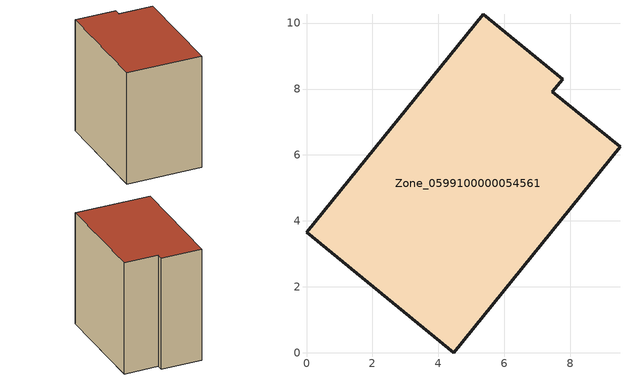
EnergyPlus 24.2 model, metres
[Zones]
Zone_0599100000054561
 floor ground (C_G): 0,3.66 5.35,10.27 7.76,8.29 7.45,7.91 9.5,6.25 4.47,0 z0
 wall outside (C_F): 4.47,0 9.5,6.25 7.45,7.91 7.76,8.29 5.35,10.27 0,3.66 4.47,0 z0:8.86
 roof outside (C_R): 5.35,10.27 0,3.66 4.47,0 9.5,6.25 7.45,7.91 7.76,8.29 z8.86
[BUILDING]
Pand.0599100000054561: North Axis=0; Terrain=City; Loads Convergence Tolerance Value=0.04; Temperature Convergence Tolerance Value=0.4; Solar Distribution=FullExterior; Maximum Number of Warmup Days=25; Minimum Number of Warmup Days=1
[Site:Location]
Rotterdam.The.Hague.AP_ZH_NLD Design_Conditions: Latitude=51.96; Longitude=4.45; Time Zone=1; Elevation=-4.5
[SITE:GROUNDTEMPERATURE:BUILDINGSURFACE]
18, 18, 18, 18, 18, 18, 18, 18, 18, 18, 18, 18
[MATERIAL] Thermal Absorptance=0.9; Solar Absorptance=0.7; Visible Absorptance=0.7
Name | Roughness | Thickness | Conductivity | Density | Specific Heat
G.TI.1946-1964 | MediumSmooth | 0.15 | 1 | 540 | 1210
F.TI.1946-1964 | Rough | 0.3 | 0.857143 | 1920 | 840
R.TI.1946-1964 | MediumRough | 0.2 | 0.277778 | 1500 | 1000
[CONSTRUCTION]
C_G: G.TI.1946-1964
C_F: F.TI.1946-1964
C_R: R.TI.1946-1964
[ZONE]
Zone_0599100000054561: Type=1; Multiplier=1; Ceiling Height=Autocalculate; Volume=Autocalculate; Floor Area=autocalculate; Part of Total Floor Area=Yes
[ZONEINFILTRATION:DESIGNFLOWRATE]
Infil_Zone_0599100000054561: Zone or ZoneList or Space or SpaceList=Zone_0599100000054561; Schedule=AlwaysOn; Design Flow Rate Calculation Method=Flow/Area; Flow Rate per Floor Area=0.003; Constant Term Coefficient=1; Temperature Term Coefficient=0; Velocity Term Coefficient=0; Velocity Squared Term Coefficient=0
[HVACTEMPLATE:ZONE:IDEALLOADSAIRSYSTEM]
Zone_0599100000054561: Maximum Heating Supply Air Temperature=50; Minimum Cooling Supply Air Temperature=13; Maximum Heating Supply Air Humidity Ratio=0.0156; Minimum Cooling Supply Air Humidity Ratio=0.0077; Heating Limit=NoLimit; Cooling Limit=NoLimit; Dehumidification Control Type=ConstantSensibleHeatRatio; Cooling Sensible Heat Ratio=0.7; Dehumidification Setpoint=60; Humidification Control Type=None; Humidification Setpoint=30; Outdoor Air Method=None; Outdoor Air Flow Rate per Person=0.00944; Outdoor Air Flow Rate per Zone Floor Area=0; Outdoor Air Flow Rate per Zone=0; Demand Controlled Ventilation Type=None; Outdoor Air Economizer Type=NoEconomizer; Heat Recovery Type=None; Sensible Heat Recovery Effectiveness=0.7; Latent Heat Recovery Effectiveness=0.65
[ZONECONTROL:THERMOSTAT]
ThermostatControl_Zone_0599100000054561: Zone or ZoneList=Zone_0599100000054561; Control Type Schedule=DualSetpointControlType; Control 1=Thermostat_Zone_0599100000054561; Temperature Difference Between Cutout And Setpoint=0
[THERMOSTATSETPOINT:DUALSETPOINT]
Thermostat_Zone_0599100000054561: Heating Setpoint Temperature Schedule=HeatingSetpoint_Zone_0599100000054561; Cooling Setpoint Temperature Schedule=CoolingSetpoint_Zone_0599100000054561
[SCHEDULE:COMPACT]
HeatingSetpoint_Zone_0599100000054561: Through: 12/31, For: AllDays, Until: 24:00, 21
CoolingSetpoint_Zone_0599100000054561: Through: 12/31, For: AllDays, Until: 24:00, 24
DualSetpointControlType: Through: 12/31, For: AllDays, Until: 24:00, 4
AlwaysOn: Through: 12/31, For: AllDays, Until: 24:00, 1
